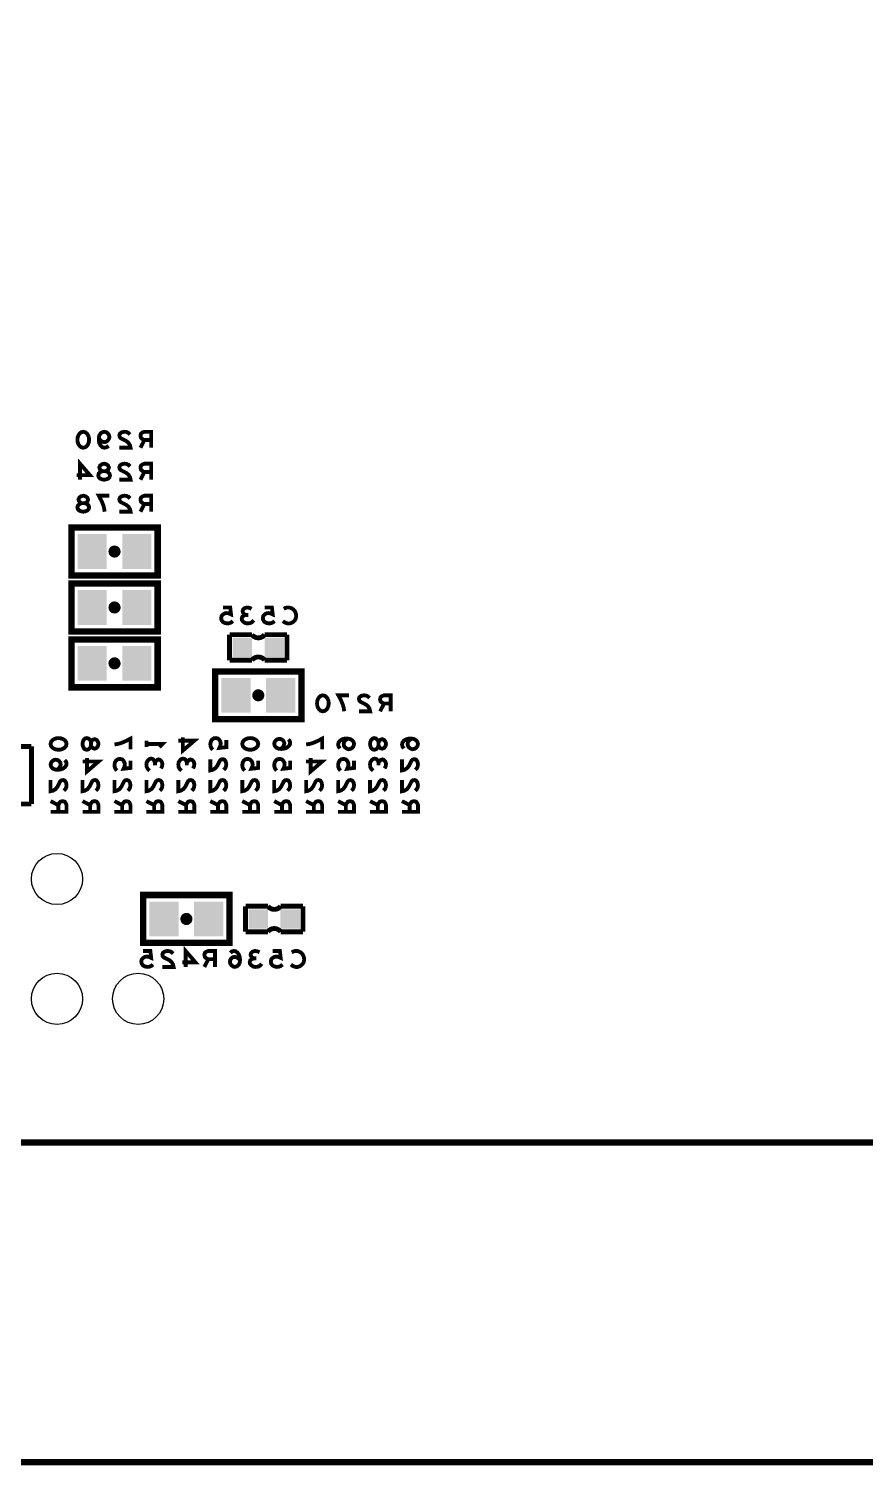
# Model space of a CAD drawing. Extents: x 0 to 200, y -10 to 130.
# Drawn here: x 34.81 to 61, y -10.1 to 34.87 of the extents above; entities that cross this region are included whole.
import ezdxf

# ---------------------------------------------------------------- set-up
doc = ezdxf.new("R2010")
doc.units = 0
doc.layers.get('0').update_dxf_attribs({"linetype": 'CONTINUOUS'})
doc.layers.add('MASK_BOTTOM_ART', color=6, linetype='CONTINUOUS')
doc.layers.add('SILK_BOTTOM_ART', color=5, linetype='CONTINUOUS')

# ---------------------------------------------------------------- blocks, each defined once
blk = doc.blocks.new('SQUARE_586')
blk.add_solid([(0.3048, 0.3048), (0.3048, -0.3048), (-0.3048, 0.3048), (-0.3048, -0.3048)])
blk = doc.blocks.new('RECTANGLE_563')
blk.add_solid([(0.4572, 0.5461), (0.4572, -0.5461), (-0.4572, 0.5461), (-0.4572, -0.5461)])
blk = doc.blocks.new('ROUND_570')
blk.add_circle((0, 0), 0.8)

msp = doc.modelspace()

# ---------------------------------------------------------------- linework, layer by layer
at = {"layer": 'MASK_BOTTOM_ART', "const_width": 0.2}
for points in [[(1, 0), (199, 0), (200, 1), (200, 119), (199, 120), (1, 120), (0, 119), (0, 1), (1, 0)], [(199, 0), (0, 0), (0, -10), (200, -10), (200, 0), (199, 0)]]:
    msp.add_lwpolyline(points, dxfattribs=at)
at = {"layer": 'SILK_BOTTOM_ART'}
for points, const_width in [([(1, 0), (199, 0), (200, 1), (200, 119), (199, 120), (1, 120), (0, 119), (0, 1), (1, 0)], 0.2), ([(36.5214, 22.25), (36.5881, 22.2333), (36.6381, 22.1917), (36.6714, 22.1417), (36.6964, 22.075), (36.7047, 22), (36.6964, 21.925), (36.6714, 21.8583), (36.6381, 21.8083), (36.5881, 21.7667), (36.5214, 21.75), (36.4547, 21.7667), (36.4047, 21.8083), (36.3714, 21.8583), (36.3464, 21.925), (36.3381, 22), (36.3464, 22.075), (36.3714, 22.1417), (36.4047, 22.1917), (36.4547, 22.2333), (36.5214, 22.25)], 0.12), ([(37.3155, 21.8083), (37.2571, 21.7667), (37.1905, 21.75), (37.1238, 21.7667), (37.0655, 21.8167), (37.0238, 21.8917), (37.0071, 21.9667), (37.0071, 22.0583), (37.0238, 22.1333), (37.0655, 22.2), (37.1155, 22.2333), (37.1738, 22.25), (37.2405, 22.2333), (37.2905, 22.2), (37.3238, 22.15), (37.3405, 22.0833), (37.3238, 22.025), (37.2821, 21.9667), (37.2321, 21.9333), (37.1738, 21.925), (37.1071, 21.9417), (37.0571, 21.9833), (37.0071, 22.0583)], 0.12), ([(37.9845, 22.1667), (37.9345, 22.2167), (37.8762, 22.2417), (37.8095, 22.25), (37.7262, 22.2333), (37.6679, 22.1917), (37.6512, 22.1417), (37.6595, 22.0917), (37.6929, 22.05), (37.8595, 21.9667), (37.9345, 21.9083), (37.9845, 21.825), (38.0012, 21.75), (37.6512, 21.75)], 0.12), ([(38.6453, 21.75), (38.6453, 22.25), (38.4369, 22.25), (38.3703, 22.225), (38.3286, 22.1917), (38.3119, 22.125), (38.3286, 22.0583), (38.3786, 22.0167), (38.4369, 21.9917), (38.6453, 21.9917)], 0.12), ([(38.4369, 21.9917), (38.3119, 21.75)], 0.12), ([(36.4214, 20.75), (36.4214, 21.25), (36.7297, 20.8917), (36.3131, 20.8917)], 0.12), ([(37.1738, 20.75), (37.1155, 20.7583), (37.0488, 20.7833), (37.0071, 20.825), (36.9905, 20.8833), (37.0071, 20.9417), (37.0571, 20.9917), (37.1321, 21.0167), (37.2155, 21.0167), (37.2655, 21.0333), (37.3071, 21.075), (37.3238, 21.1333), (37.2988, 21.1917), (37.2405, 21.2333), (37.1738, 21.25), (37.1071, 21.2333), (37.0488, 21.1917), (37.0238, 21.1333), (37.0405, 21.075), (37.0821, 21.0333), (37.1321, 21.0167), (37.2155, 21.0167), (37.2905, 20.9917), (37.3405, 20.9417), (37.3571, 20.8833), (37.3405, 20.825), (37.2988, 20.7833), (37.2321, 20.7583), (37.1738, 20.75)], 0.12), ([(37.9845, 21.1667), (37.9345, 21.2167), (37.8762, 21.2417), (37.8095, 21.25), (37.7262, 21.2333), (37.6679, 21.1917), (37.6512, 21.1417), (37.6595, 21.0917), (37.6929, 21.05), (37.8595, 20.9667), (37.9345, 20.9083), (37.9845, 20.825), (38.0012, 20.75), (37.6512, 20.75)], 0.12), ([(38.6453, 20.75), (38.6453, 21.25), (38.4369, 21.25), (38.3703, 21.225), (38.3286, 21.1917), (38.3119, 21.125), (38.3286, 21.0583), (38.3786, 21.0167), (38.4369, 20.9917), (38.6453, 20.9917)], 0.12), ([(38.4369, 20.9917), (38.3119, 20.75)], 0.12), ([(36.5214, 19.7483), (36.4631, 19.7566), (36.3964, 19.7816), (36.3547, 19.8233), (36.3381, 19.8816), (36.3547, 19.94), (36.4047, 19.99), (36.4797, 20.015), (36.5631, 20.015), (36.6131, 20.0316), (36.6547, 20.0733), (36.6714, 20.1316), (36.6464, 20.19), (36.5881, 20.2316), (36.5214, 20.2483), (36.4547, 20.2316), (36.3964, 20.19), (36.3714, 20.1316), (36.3881, 20.0733), (36.4297, 20.0316), (36.4797, 20.015), (36.5631, 20.015), (36.6381, 19.99), (36.6881, 19.94), (36.7047, 19.8816), (36.6881, 19.8233), (36.6464, 19.7816), (36.5797, 19.7566), (36.5214, 19.7483)], 0.12), ([(37.1905, 19.7483), (37.1738, 19.8566), (37.1488, 19.9483), (37.1155, 20.0316), (37.0738, 20.1233), (37.0071, 20.2483), (37.3405, 20.2483)], 0.12), ([(37.9845, 20.165), (37.9345, 20.215), (37.8762, 20.24), (37.8095, 20.2483), (37.7262, 20.2316), (37.6679, 20.19), (37.6512, 20.14), (37.6595, 20.09), (37.6929, 20.0483), (37.8595, 19.965), (37.9345, 19.9066), (37.9845, 19.8233), (38.0012, 19.7483), (37.6512, 19.7483)], 0.12), ([(38.6453, 19.7483), (38.6453, 20.2483), (38.4369, 20.2483), (38.3703, 20.2233), (38.3286, 20.19), (38.3119, 20.1233), (38.3286, 20.0566), (38.3786, 20.015), (38.4369, 19.99), (38.6453, 19.99)], 0.12), ([(38.4369, 19.99), (38.3119, 19.7483)], 0.12), ([(38.85, 19.25), (38.85, 17.75), (36.15, 17.75), (36.15, 19.25), (38.85, 19.25)], 0.2), ([(38.85, 17.5), (38.85, 16), (36.15, 16), (36.15, 17.5), (38.85, 17.5)], 0.2), ([(41.2047, 16.325), (41.1547, 16.2833), (41.0964, 16.2583), (41.0214, 16.25), (40.9464, 16.2667), (40.8881, 16.3), (40.8464, 16.3583), (40.8381, 16.425), (40.8547, 16.4917), (40.8964, 16.5333), (40.9547, 16.5667), (41.0131, 16.575), (41.0714, 16.5667), (41.1464, 16.5333), (41.1214, 16.75), (40.8964, 16.75)], 0.12), ([(41.6155, 16.5167), (41.5655, 16.5417), (41.5238, 16.5833), (41.5071, 16.6333), (41.5238, 16.6833), (41.5655, 16.725), (41.6405, 16.75), (41.7155, 16.7417), (41.7905, 16.7083)], 0.12), ([(42.5095, 16.325), (42.4595, 16.2833), (42.4012, 16.2583), (42.3262, 16.25), (42.2512, 16.2667), (42.1929, 16.3), (42.1512, 16.3583), (42.1429, 16.425), (42.1595, 16.4917), (42.2012, 16.5333), (42.2595, 16.5667), (42.3179, 16.575), (42.3762, 16.5667), (42.4512, 16.5333), (42.4262, 16.75), (42.2012, 16.75)], 0.12), ([(42.7953, 16.7083), (42.8453, 16.7333), (42.9036, 16.75), (42.9703, 16.75), (43.0453, 16.725), (43.1036, 16.6833), (43.1453, 16.6333), (43.1786, 16.55), (43.1869, 16.475), (43.1703, 16.4), (43.1453, 16.35), (43.0953, 16.3), (43.0369, 16.2667), (42.9786, 16.25), (42.9203, 16.25), (42.8619, 16.2667), (42.8119, 16.2917), (42.7703, 16.325)], 0.12), ([(41.8571, 16.35), (41.8071, 16.2917), (41.7405, 16.2583), (41.6655, 16.25), (41.5988, 16.2583), (41.5321, 16.3), (41.4905, 16.35), (41.4821, 16.4), (41.4988, 16.4583), (41.5571, 16.5), (41.6155, 16.5167), (41.6905, 16.5167)], 0.12), ([(38.85, 15.75), (38.85, 14.25), (36.15, 14.25), (36.15, 15.75), (38.85, 15.75)], 0.2), ([(41.1, 15.9), (41.1, 15.1)], 0.1524), ([(41.8, 15.9), (41.1, 15.9)], 0.1524), ([(42.9, 15.9), (42.2, 15.9)], 0.1524), ([(42.9, 15.1), (42.9, 15.9)], 0.1524), ([(40.65, 13.25), (40.65, 14.75), (43.35, 14.75), (43.35, 13.25), (40.65, 13.25)], 0.2), ([(41.1, 15.1), (41.8, 15.1)], 0.1524), ([(42.2, 15.1), (42.9, 15.1)], 0.1524), ([(44.0214, 14), (44.0881, 13.9833), (44.1381, 13.9417), (44.1714, 13.8917), (44.1964, 13.825), (44.2047, 13.75), (44.1964, 13.675), (44.1714, 13.6083), (44.1381, 13.5583), (44.0881, 13.5167), (44.0214, 13.5), (43.9547, 13.5167), (43.9047, 13.5583), (43.8714, 13.6083), (43.8464, 13.675), (43.8381, 13.75), (43.8464, 13.825), (43.8714, 13.8917), (43.9047, 13.9417), (43.9547, 13.9833), (44.0214, 14)], 0.12), ([(44.6905, 13.5), (44.6738, 13.6083), (44.6488, 13.7), (44.6155, 13.7833), (44.5738, 13.875), (44.5071, 14), (44.8405, 14)], 0.12), ([(45.4845, 13.9167), (45.4345, 13.9667), (45.3762, 13.9917), (45.3095, 14), (45.2262, 13.9833), (45.1679, 13.9417), (45.1512, 13.8917), (45.1595, 13.8417), (45.1929, 13.8), (45.3595, 13.7167), (45.4345, 13.6583), (45.4845, 13.575), (45.5012, 13.5), (45.1512, 13.5)], 0.12), ([(46.1453, 13.5), (46.1453, 14), (45.9369, 14), (45.8703, 13.975), (45.8286, 13.9417), (45.8119, 13.875), (45.8286, 13.8083), (45.8786, 13.7667), (45.9369, 13.7417), (46.1453, 13.7417)], 0.12), ([(45.9369, 13.7417), (45.8119, 13.5)], 0.12), ([(35.9983, 12.4786), (35.9816, 12.4119), (35.94, 12.3619), (35.89, 12.3286), (35.8233, 12.3036), (35.7483, 12.2953), (35.6733, 12.3036), (35.6066, 12.3286), (35.5566, 12.3619), (35.515, 12.4119), (35.4983, 12.4786), (35.515, 12.5453), (35.5566, 12.5953), (35.6066, 12.6286), (35.6733, 12.6536), (35.7483, 12.6619), (35.8233, 12.6536), (35.89, 12.6286), (35.94, 12.5953), (35.9816, 12.5453), (35.9983, 12.4786)], 0.12), ([(36.4983, 12.4786), (36.5066, 12.5369), (36.5316, 12.6036), (36.5733, 12.6453), (36.6316, 12.6619), (36.69, 12.6453), (36.74, 12.5953), (36.765, 12.5203), (36.765, 12.4369), (36.7816, 12.3869), (36.8233, 12.3453), (36.8816, 12.3286), (36.94, 12.3536), (36.9816, 12.4119), (36.9983, 12.4786), (36.9816, 12.5453), (36.94, 12.6036), (36.8816, 12.6286), (36.8233, 12.6119), (36.7816, 12.5703), (36.765, 12.5203), (36.765, 12.4369), (36.74, 12.3619), (36.69, 12.3119), (36.6316, 12.2953), (36.5733, 12.3119), (36.5316, 12.3536), (36.5066, 12.4203), (36.4983, 12.4786)], 0.12), ([(37.4983, 12.4619), (37.6066, 12.4786), (37.6983, 12.5036), (37.7816, 12.5369), (37.8733, 12.5786), (37.9983, 12.6453), (37.9983, 12.3119)], 0.12), ([(38.4983, 12.3786), (38.4983, 12.5786)], 0.12), ([(39.4983, 12.5786), (39.9983, 12.5786), (39.64, 12.2703), (39.64, 12.6869)], 0.12), ([(40.5733, 12.2953), (40.5316, 12.3453), (40.5066, 12.4036), (40.4983, 12.4786), (40.515, 12.5536), (40.5483, 12.6119), (40.6066, 12.6536), (40.6733, 12.6619), (40.74, 12.6453), (40.7816, 12.6036), (40.815, 12.5453), (40.8233, 12.4869), (40.815, 12.4286), (40.7816, 12.3536), (40.9983, 12.3786), (40.9983, 12.6036)], 0.12), ([(41.9983, 12.4786), (41.9816, 12.4119), (41.94, 12.3619), (41.89, 12.3286), (41.8233, 12.3036), (41.7483, 12.2953), (41.6733, 12.3036), (41.6066, 12.3286), (41.5566, 12.3619), (41.515, 12.4119), (41.4983, 12.4786), (41.515, 12.5453), (41.5566, 12.5953), (41.6066, 12.6286), (41.6733, 12.6536), (41.7483, 12.6619), (41.8233, 12.6536), (41.89, 12.6286), (41.94, 12.5953), (41.9816, 12.5453), (41.9983, 12.4786)], 0.12), ([(42.7066, 12.3203), (42.765, 12.3786), (42.7983, 12.4286), (42.815, 12.4953), (42.7983, 12.5536), (42.765, 12.5953), (42.715, 12.6286), (42.6566, 12.6369), (42.6066, 12.6286), (42.5566, 12.5953), (42.515, 12.5453), (42.4983, 12.4869), (42.515, 12.4203), (42.565, 12.3619), (42.64, 12.3286), (42.7233, 12.3203), (42.8316, 12.3369), (42.89, 12.3619), (42.9483, 12.4036), (42.99, 12.4619), (42.9983, 12.5203), (42.9816, 12.5786), (42.94, 12.6203)], 0.12), ([(43.4983, 12.4619), (43.6066, 12.4786), (43.6983, 12.5036), (43.7816, 12.5369), (43.8733, 12.5786), (43.9983, 12.6453), (43.9983, 12.3119)], 0.12), ([(44.5566, 12.3369), (44.515, 12.3953), (44.4983, 12.4619), (44.515, 12.5286), (44.565, 12.5869), (44.64, 12.6286), (44.715, 12.6453), (44.8066, 12.6453), (44.8816, 12.6286), (44.9483, 12.5869), (44.9816, 12.5369), (44.9983, 12.4786), (44.9816, 12.4119), (44.9483, 12.3619), (44.8983, 12.3286), (44.8316, 12.3119), (44.7733, 12.3286), (44.715, 12.3703), (44.6816, 12.4203), (44.6733, 12.4786), (44.69, 12.5453), (44.7316, 12.5953), (44.8066, 12.6453)], 0.12), ([(45.4983, 12.4786), (45.5066, 12.5369), (45.5316, 12.6036), (45.5733, 12.6453), (45.6316, 12.6619), (45.69, 12.6453), (45.74, 12.5953), (45.765, 12.5203), (45.765, 12.4369), (45.7816, 12.3869), (45.8233, 12.3453), (45.8816, 12.3286), (45.94, 12.3536), (45.9816, 12.4119), (45.9983, 12.4786), (45.9816, 12.5453), (45.94, 12.6036), (45.8816, 12.6286), (45.8233, 12.6119), (45.7816, 12.5703), (45.765, 12.5203), (45.765, 12.4369), (45.74, 12.3619), (45.69, 12.3119), (45.6316, 12.2953), (45.5733, 12.3119), (45.5316, 12.3536), (45.5066, 12.4203), (45.4983, 12.4786)], 0.12), ([(46.5566, 12.3369), (46.515, 12.3953), (46.4983, 12.4619), (46.515, 12.5286), (46.565, 12.5869), (46.64, 12.6286), (46.715, 12.6453), (46.8066, 12.6453), (46.8816, 12.6286), (46.9483, 12.5869), (46.9816, 12.5369), (46.9983, 12.4786), (46.9816, 12.4119), (46.9483, 12.3619), (46.8983, 12.3286), (46.8316, 12.3119), (46.7733, 12.3286), (46.715, 12.3703), (46.6816, 12.4203), (46.6733, 12.4786), (46.69, 12.5453), (46.7316, 12.5953), (46.8066, 12.6453)], 0.12), ([(34.9, 12.4), (34.1, 12.4)], 0.1524), ([(34.9, 10.6), (34.9, 12.4)], 0.1524), ([(38.4983, 12.4786), (38.9983, 12.4786), (38.8983, 12.3786)], 0.12), ([(35.7066, 11.6679), (35.765, 11.7262), (35.7983, 11.7762), (35.815, 11.8429), (35.7983, 11.9012), (35.765, 11.9429), (35.715, 11.9762), (35.6566, 11.9845), (35.6066, 11.9762), (35.5566, 11.9429), (35.515, 11.8929), (35.4983, 11.8345), (35.515, 11.7679), (35.565, 11.7095), (35.64, 11.6762), (35.7233, 11.6679), (35.8316, 11.6845), (35.89, 11.7095), (35.9483, 11.7512), (35.99, 11.8095), (35.9983, 11.8679), (35.9816, 11.9262), (35.94, 11.9679)], 0.12), ([(36.4983, 11.9262), (36.9983, 11.9262), (36.64, 11.6179), (36.64, 12.0345)], 0.12), ([(37.5733, 11.6429), (37.5316, 11.6929), (37.5066, 11.7512), (37.4983, 11.8262), (37.515, 11.9012), (37.5483, 11.9595), (37.6066, 12.0012), (37.6733, 12.0095), (37.74, 11.9929), (37.7816, 11.9512), (37.815, 11.8929), (37.8233, 11.8345), (37.815, 11.7762), (37.7816, 11.7012), (37.9983, 11.7262), (37.9983, 11.9512)], 0.12), ([(38.5983, 11.6429), (38.54, 11.6929), (38.5066, 11.7595), (38.4983, 11.8345), (38.5066, 11.9012), (38.5483, 11.9679), (38.5983, 12.0095), (38.6483, 12.0179), (38.7066, 12.0012), (38.7483, 11.9429), (38.765, 11.8845), (38.765, 11.8095)], 0.12), ([(38.765, 11.8845), (38.79, 11.9345), (38.8316, 11.9762), (38.8816, 11.9929), (38.9316, 11.9762), (38.9733, 11.9345), (38.9983, 11.8595), (38.99, 11.7845), (38.9566, 11.7095)], 0.12), ([(39.5983, 11.6429), (39.54, 11.6929), (39.5066, 11.7595), (39.4983, 11.8345), (39.5066, 11.9012), (39.5483, 11.9679), (39.5983, 12.0095), (39.6483, 12.0179), (39.7066, 12.0012), (39.7483, 11.9429), (39.765, 11.8845), (39.765, 11.8095)], 0.12), ([(39.765, 11.8845), (39.79, 11.9345), (39.8316, 11.9762), (39.8816, 11.9929), (39.9316, 11.9762), (39.9733, 11.9345), (39.9983, 11.8595), (39.99, 11.7845), (39.9566, 11.7095)], 0.12), ([(40.915, 11.6679), (40.965, 11.7179), (40.99, 11.7762), (40.9983, 11.8429), (40.9816, 11.9262), (40.94, 11.9845), (40.89, 12.0012), (40.84, 11.9929), (40.7983, 11.9595), (40.715, 11.7929), (40.6566, 11.7179), (40.5733, 11.6679), (40.4983, 11.6512), (40.4983, 12.0012)], 0.12), ([(41.5733, 11.6429), (41.5316, 11.6929), (41.5066, 11.7512), (41.4983, 11.8262), (41.515, 11.9012), (41.5483, 11.9595), (41.6066, 12.0012), (41.6733, 12.0095), (41.74, 11.9929), (41.7816, 11.9512), (41.815, 11.8929), (41.8233, 11.8345), (41.815, 11.7762), (41.7816, 11.7012), (41.9983, 11.7262), (41.9983, 11.9512)], 0.12), ([(42.5733, 11.6429), (42.5316, 11.6929), (42.5066, 11.7512), (42.4983, 11.8262), (42.515, 11.9012), (42.5483, 11.9595), (42.6066, 12.0012), (42.6733, 12.0095), (42.74, 11.9929), (42.7816, 11.9512), (42.815, 11.8929), (42.8233, 11.8345), (42.815, 11.7762), (42.7816, 11.7012), (42.9983, 11.7262), (42.9983, 11.9512)], 0.12), ([(43.4983, 11.9262), (43.9983, 11.9262), (43.64, 11.6179), (43.64, 12.0345)], 0.12), ([(44.5733, 11.6429), (44.5316, 11.6929), (44.5066, 11.7512), (44.4983, 11.8262), (44.515, 11.9012), (44.5483, 11.9595), (44.6066, 12.0012), (44.6733, 12.0095), (44.74, 11.9929), (44.7816, 11.9512), (44.815, 11.8929), (44.8233, 11.8345), (44.815, 11.7762), (44.7816, 11.7012), (44.9983, 11.7262), (44.9983, 11.9512)], 0.12), ([(45.5983, 11.6429), (45.54, 11.6929), (45.5066, 11.7595), (45.4983, 11.8345), (45.5066, 11.9012), (45.5483, 11.9679), (45.5983, 12.0095), (45.6483, 12.0179), (45.7066, 12.0012), (45.7483, 11.9429), (45.765, 11.8845), (45.765, 11.8095)], 0.12), ([(45.765, 11.8845), (45.79, 11.9345), (45.8316, 11.9762), (45.8816, 11.9929), (45.9316, 11.9762), (45.9733, 11.9345), (45.9983, 11.8595), (45.99, 11.7845), (45.9566, 11.7095)], 0.12), ([(46.915, 11.6679), (46.965, 11.7179), (46.99, 11.7762), (46.9983, 11.8429), (46.9816, 11.9262), (46.94, 11.9845), (46.89, 12.0012), (46.84, 11.9929), (46.7983, 11.9595), (46.715, 11.7929), (46.6566, 11.7179), (46.5733, 11.6679), (46.4983, 11.6512), (46.4983, 12.0012)], 0.12), ([(35.915, 11.0155), (35.965, 11.0655), (35.99, 11.1238), (35.9983, 11.1905), (35.9816, 11.2738), (35.94, 11.3321), (35.89, 11.3488), (35.84, 11.3405), (35.7983, 11.3071), (35.715, 11.1405), (35.6566, 11.0655), (35.5733, 11.0155), (35.4983, 10.9988), (35.4983, 11.3488)], 0.12), ([(36.915, 11.0155), (36.965, 11.0655), (36.99, 11.1238), (36.9983, 11.1905), (36.9816, 11.2738), (36.94, 11.3321), (36.89, 11.3488), (36.84, 11.3405), (36.7983, 11.3071), (36.715, 11.1405), (36.6566, 11.0655), (36.5733, 11.0155), (36.4983, 10.9988), (36.4983, 11.3488)], 0.12), ([(37.915, 11.0155), (37.965, 11.0655), (37.99, 11.1238), (37.9983, 11.1905), (37.9816, 11.2738), (37.94, 11.3321), (37.89, 11.3488), (37.84, 11.3405), (37.7983, 11.3071), (37.715, 11.1405), (37.6566, 11.0655), (37.5733, 11.0155), (37.4983, 10.9988), (37.4983, 11.3488)], 0.12), ([(38.915, 11.0155), (38.965, 11.0655), (38.99, 11.1238), (38.9983, 11.1905), (38.9816, 11.2738), (38.94, 11.3321), (38.89, 11.3488), (38.84, 11.3405), (38.7983, 11.3071), (38.715, 11.1405), (38.6566, 11.0655), (38.5733, 11.0155), (38.4983, 10.9988), (38.4983, 11.3488)], 0.12), ([(39.915, 11.0155), (39.965, 11.0655), (39.99, 11.1238), (39.9983, 11.1905), (39.9816, 11.2738), (39.94, 11.3321), (39.89, 11.3488), (39.84, 11.3405), (39.7983, 11.3071), (39.715, 11.1405), (39.6566, 11.0655), (39.5733, 11.0155), (39.4983, 10.9988), (39.4983, 11.3488)], 0.12), ([(40.915, 11.0155), (40.965, 11.0655), (40.99, 11.1238), (40.9983, 11.1905), (40.9816, 11.2738), (40.94, 11.3321), (40.89, 11.3488), (40.84, 11.3405), (40.7983, 11.3071), (40.715, 11.1405), (40.6566, 11.0655), (40.5733, 11.0155), (40.4983, 10.9988), (40.4983, 11.3488)], 0.12), ([(41.915, 11.0155), (41.965, 11.0655), (41.99, 11.1238), (41.9983, 11.1905), (41.9816, 11.2738), (41.94, 11.3321), (41.89, 11.3488), (41.84, 11.3405), (41.7983, 11.3071), (41.715, 11.1405), (41.6566, 11.0655), (41.5733, 11.0155), (41.4983, 10.9988), (41.4983, 11.3488)], 0.12), ([(42.915, 11.0155), (42.965, 11.0655), (42.99, 11.1238), (42.9983, 11.1905), (42.9816, 11.2738), (42.94, 11.3321), (42.89, 11.3488), (42.84, 11.3405), (42.7983, 11.3071), (42.715, 11.1405), (42.6566, 11.0655), (42.5733, 11.0155), (42.4983, 10.9988), (42.4983, 11.3488)], 0.12), ([(43.915, 11.0155), (43.965, 11.0655), (43.99, 11.1238), (43.9983, 11.1905), (43.9816, 11.2738), (43.94, 11.3321), (43.89, 11.3488), (43.84, 11.3405), (43.7983, 11.3071), (43.715, 11.1405), (43.6566, 11.0655), (43.5733, 11.0155), (43.4983, 10.9988), (43.4983, 11.3488)], 0.12), ([(44.915, 11.0155), (44.965, 11.0655), (44.99, 11.1238), (44.9983, 11.1905), (44.9816, 11.2738), (44.94, 11.3321), (44.89, 11.3488), (44.84, 11.3405), (44.7983, 11.3071), (44.715, 11.1405), (44.6566, 11.0655), (44.5733, 11.0155), (44.4983, 10.9988), (44.4983, 11.3488)], 0.12), ([(45.915, 11.0155), (45.965, 11.0655), (45.99, 11.1238), (45.9983, 11.1905), (45.9816, 11.2738), (45.94, 11.3321), (45.89, 11.3488), (45.84, 11.3405), (45.7983, 11.3071), (45.715, 11.1405), (45.6566, 11.0655), (45.5733, 11.0155), (45.4983, 10.9988), (45.4983, 11.3488)], 0.12), ([(46.915, 11.0155), (46.965, 11.0655), (46.99, 11.1238), (46.9983, 11.1905), (46.9816, 11.2738), (46.94, 11.3321), (46.89, 11.3488), (46.84, 11.3405), (46.7983, 11.3071), (46.715, 11.1405), (46.6566, 11.0655), (46.5733, 11.0155), (46.4983, 10.9988), (46.4983, 11.3488)], 0.12), ([(34.1, 10.6), (34.9, 10.6)], 0.1524), ([(35.4983, 10.3547), (35.9983, 10.3547), (35.9983, 10.5631), (35.9733, 10.6297), (35.94, 10.6714), (35.8733, 10.6881), (35.8066, 10.6714), (35.765, 10.6214), (35.74, 10.5631), (35.74, 10.3547)], 0.12), ([(35.74, 10.5631), (35.4983, 10.6881)], 0.12), ([(36.4983, 10.3547), (36.9983, 10.3547), (36.9983, 10.5631), (36.9733, 10.6297), (36.94, 10.6714), (36.8733, 10.6881), (36.8066, 10.6714), (36.765, 10.6214), (36.74, 10.5631), (36.74, 10.3547)], 0.12), ([(36.74, 10.5631), (36.4983, 10.6881)], 0.12), ([(37.4983, 10.3547), (37.9983, 10.3547), (37.9983, 10.5631), (37.9733, 10.6297), (37.94, 10.6714), (37.8733, 10.6881), (37.8066, 10.6714), (37.765, 10.6214), (37.74, 10.5631), (37.74, 10.3547)], 0.12), ([(37.74, 10.5631), (37.4983, 10.6881)], 0.12), ([(38.4983, 10.3547), (38.9983, 10.3547), (38.9983, 10.5631), (38.9733, 10.6297), (38.94, 10.6714), (38.8733, 10.6881), (38.8066, 10.6714), (38.765, 10.6214), (38.74, 10.5631), (38.74, 10.3547)], 0.12), ([(38.74, 10.5631), (38.4983, 10.6881)], 0.12), ([(39.4983, 10.3547), (39.9983, 10.3547), (39.9983, 10.5631), (39.9733, 10.6297), (39.94, 10.6714), (39.8733, 10.6881), (39.8066, 10.6714), (39.765, 10.6214), (39.74, 10.5631), (39.74, 10.3547)], 0.12), ([(39.74, 10.5631), (39.4983, 10.6881)], 0.12), ([(40.4983, 10.3547), (40.9983, 10.3547), (40.9983, 10.5631), (40.9733, 10.6297), (40.94, 10.6714), (40.8733, 10.6881), (40.8066, 10.6714), (40.765, 10.6214), (40.74, 10.5631), (40.74, 10.3547)], 0.12), ([(40.74, 10.5631), (40.4983, 10.6881)], 0.12), ([(41.4983, 10.3547), (41.9983, 10.3547), (41.9983, 10.5631), (41.9733, 10.6297), (41.94, 10.6714), (41.8733, 10.6881), (41.8066, 10.6714), (41.765, 10.6214), (41.74, 10.5631), (41.74, 10.3547)], 0.12), ([(41.74, 10.5631), (41.4983, 10.6881)], 0.12), ([(42.4983, 10.3547), (42.9983, 10.3547), (42.9983, 10.5631), (42.9733, 10.6297), (42.94, 10.6714), (42.8733, 10.6881), (42.8066, 10.6714), (42.765, 10.6214), (42.74, 10.5631), (42.74, 10.3547)], 0.12), ([(42.74, 10.5631), (42.4983, 10.6881)], 0.12), ([(43.4983, 10.3547), (43.9983, 10.3547), (43.9983, 10.5631), (43.9733, 10.6297), (43.94, 10.6714), (43.8733, 10.6881), (43.8066, 10.6714), (43.765, 10.6214), (43.74, 10.5631), (43.74, 10.3547)], 0.12), ([(43.74, 10.5631), (43.4983, 10.6881)], 0.12), ([(44.4983, 10.3547), (44.9983, 10.3547), (44.9983, 10.5631), (44.9733, 10.6297), (44.94, 10.6714), (44.8733, 10.6881), (44.8066, 10.6714), (44.765, 10.6214), (44.74, 10.5631), (44.74, 10.3547)], 0.12), ([(44.74, 10.5631), (44.4983, 10.6881)], 0.12), ([(45.4983, 10.3547), (45.9983, 10.3547), (45.9983, 10.5631), (45.9733, 10.6297), (45.94, 10.6714), (45.8733, 10.6881), (45.8066, 10.6714), (45.765, 10.6214), (45.74, 10.5631), (45.74, 10.3547)], 0.12), ([(45.74, 10.5631), (45.4983, 10.6881)], 0.12), ([(46.4983, 10.3547), (46.9983, 10.3547), (46.9983, 10.5631), (46.9733, 10.6297), (46.94, 10.6714), (46.8733, 10.6881), (46.8066, 10.6714), (46.765, 10.6214), (46.74, 10.5631), (46.74, 10.3547)], 0.12), ([(46.74, 10.5631), (46.4983, 10.6881)], 0.12), ([(38.4, 6.25), (38.4, 7.75), (41.1, 7.75), (41.1, 6.25), (38.4, 6.25)], 0.2), ([(41.6, 7.4), (41.6, 6.6)], 0.1524), ([(42.3, 7.4), (41.6, 7.4)], 0.1524), ([(43.4, 7.4), (42.7, 7.4)], 0.1524), ([(43.4, 6.6), (43.4, 7.4)], 0.1524), ([(41.6, 6.6), (42.3, 6.6)], 0.1524), ([(42.7, 6.6), (43.4, 6.6)], 0.1524), ([(38.7047, 5.5733), (38.6547, 5.5316), (38.5964, 5.5066), (38.5214, 5.4983), (38.4464, 5.515), (38.3881, 5.5483), (38.3464, 5.6066), (38.3381, 5.6733), (38.3547, 5.74), (38.3964, 5.7816), (38.4547, 5.815), (38.5131, 5.8233), (38.5714, 5.815), (38.6464, 5.7816), (38.6214, 5.9983), (38.3964, 5.9983)], 0.12), ([(39.3321, 5.915), (39.2821, 5.965), (39.2238, 5.99), (39.1571, 5.9983), (39.0738, 5.9816), (39.0155, 5.94), (38.9988, 5.89), (39.0071, 5.84), (39.0405, 5.7983), (39.2071, 5.715), (39.2821, 5.6566), (39.3321, 5.5733), (39.3488, 5.4983), (38.9988, 5.4983)], 0.12), ([(39.7262, 5.4983), (39.7262, 5.9983), (40.0345, 5.64), (39.6179, 5.64)], 0.12), ([(40.6453, 5.4983), (40.6453, 5.9983), (40.4369, 5.9983), (40.3703, 5.9733), (40.3286, 5.94), (40.3119, 5.8733), (40.3286, 5.8066), (40.3786, 5.765), (40.4369, 5.74), (40.6453, 5.74)], 0.12), ([(41.4297, 5.7066), (41.3714, 5.765), (41.3214, 5.7983), (41.2547, 5.815), (41.1964, 5.7983), (41.1547, 5.765), (41.1214, 5.715), (41.1131, 5.6566), (41.1214, 5.6066), (41.1547, 5.5566), (41.2047, 5.515), (41.2631, 5.4983), (41.3297, 5.515), (41.3881, 5.565), (41.4214, 5.64), (41.4297, 5.7233), (41.4131, 5.8316), (41.3881, 5.89), (41.3464, 5.9483), (41.2881, 5.99), (41.2297, 5.9983), (41.1714, 5.9816), (41.1297, 5.94)], 0.12), ([(41.8655, 5.765), (41.8155, 5.79), (41.7738, 5.8316), (41.7571, 5.8816), (41.7738, 5.9316), (41.8155, 5.9733), (41.8905, 5.9983), (41.9655, 5.99), (42.0405, 5.9566)], 0.12), ([(42.7595, 5.5733), (42.7095, 5.5316), (42.6512, 5.5066), (42.5762, 5.4983), (42.5012, 5.515), (42.4429, 5.5483), (42.4012, 5.6066), (42.3929, 5.6733), (42.4095, 5.74), (42.4512, 5.7816), (42.5095, 5.815), (42.5679, 5.8233), (42.6262, 5.815), (42.7012, 5.7816), (42.6762, 5.9983), (42.4512, 5.9983)], 0.12), ([(43.0453, 5.9566), (43.0953, 5.9816), (43.1536, 5.9983), (43.2203, 5.9983), (43.2953, 5.9733), (43.3536, 5.9316), (43.3953, 5.8816), (43.4286, 5.7983), (43.4369, 5.7233), (43.4203, 5.6483), (43.3953, 5.5983), (43.3453, 5.5483), (43.2869, 5.515), (43.2286, 5.4983), (43.1703, 5.4983), (43.1119, 5.515), (43.0619, 5.54), (43.0203, 5.5733)], 0.12), ([(40.4369, 5.74), (40.3119, 5.4983)], 0.12), ([(42.1071, 5.5983), (42.0571, 5.54), (41.9905, 5.5066), (41.9155, 5.4983), (41.8488, 5.5066), (41.7821, 5.5483), (41.7405, 5.5983), (41.7321, 5.6483), (41.7488, 5.7066), (41.8071, 5.7483), (41.8655, 5.765), (41.9405, 5.765)], 0.12), ([(199, 0), (0, 0), (0, -10), (200, -10), (200, 0), (199, 0)], 0.2)]:
    msp.add_lwpolyline(points, dxfattribs=dict(at, const_width=const_width))
at = {"layer": 'SILK_BOTTOM_ART', "const_width": 0.1524}
for points in [[(41.8, 15.9, 0.5), (42.2, 15.9)], [(42.2, 15.1, 0.5), (41.8, 15.1)], [(42.3, 7.4, 0.5), (42.7, 7.4)], [(42.7, 6.6, 0.5), (42.3, 6.6)]]:
    msp.add_lwpolyline(points, format="xyb", dxfattribs=at)
at = {"layer": 'SILK_BOTTOM_ART'}
for points in [[(37.3095, 18.5), (37.313256, 18.537646), (37.6905, 18.5), (37.68429, 18.537646)], [(37.31571, 18.462352), (37.3095, 18.5), (37.686742, 18.462352), (37.6905, 18.5)], [(37.313256, 18.537646), (37.322178, 18.561182), (37.68429, 18.537646), (37.680406, 18.561182)], [(37.319592, 18.438816), (37.31571, 18.462352), (37.677818, 18.438816), (37.686742, 18.462352)], [(37.337984, 18.40437), (37.319592, 18.438816), (37.664758, 18.40437), (37.677818, 18.438816)], [(37.322178, 18.561182), (37.33524, 18.595628), (37.680406, 18.561182), (37.662016, 18.595628)], [(37.33524, 18.595628), (37.351934, 18.615882), (37.662016, 18.595628), (37.6512, 18.615882)], [(37.351934, 18.615882), (37.374682, 18.643476), (37.6512, 18.615882), (37.62178, 18.643476)], [(37.374682, 18.643476), (37.398622, 18.658302), (37.62178, 18.643476), (37.605972, 18.658302)], [(37.398622, 18.658302), (37.4274, 18.676124), (37.605972, 18.658302), (37.566746, 18.676124)], [(37.4274, 18.676124), (37.461216, 18.683952), (37.566746, 18.676124), (37.549514, 18.683952)], [(37.461216, 18.683952), (37.487812, 18.690108), (37.549514, 18.683952), (37.487812, 18.690108)], [(37.348798, 18.384116), (37.337984, 18.40437), (37.648062, 18.384116), (37.664758, 18.40437)], [(37.37822, 18.356522), (37.348798, 18.384116), (37.625316, 18.356522), (37.648062, 18.384116)], [(37.394026, 18.341696), (37.37822, 18.356522), (37.601374, 18.341696), (37.625316, 18.356522)], [(37.433254, 18.323874), (37.394026, 18.341696), (37.572598, 18.323874), (37.601374, 18.341696)], [(37.450484, 18.316046), (37.433254, 18.323874), (37.53878, 18.316046), (37.572598, 18.323874)], [(37.512186, 18.30989), (37.450484, 18.316046), (37.512186, 18.30989), (37.53878, 18.316046)], [(37.3095, 16.75), (37.313256, 16.787646), (37.6905, 16.75), (37.68429, 16.787646)], [(37.31571, 16.712352), (37.3095, 16.75), (37.686742, 16.712352), (37.6905, 16.75)], [(37.313256, 16.787646), (37.322178, 16.811182), (37.68429, 16.787646), (37.680406, 16.811182)], [(37.319592, 16.688816), (37.31571, 16.712352), (37.677818, 16.688816), (37.686742, 16.712352)], [(37.337984, 16.65437), (37.319592, 16.688816), (37.664758, 16.65437), (37.677818, 16.688816)], [(37.322178, 16.811182), (37.33524, 16.845628), (37.680406, 16.811182), (37.662016, 16.845628)], [(37.33524, 16.845628), (37.351934, 16.865882), (37.662016, 16.845628), (37.6512, 16.865882)], [(37.348798, 16.634116), (37.337984, 16.65437), (37.648062, 16.634116), (37.664758, 16.65437)], [(37.351934, 16.865882), (37.374682, 16.893476), (37.6512, 16.865882), (37.62178, 16.893476)], [(37.374682, 16.893476), (37.398622, 16.908302), (37.62178, 16.893476), (37.605972, 16.908302)], [(37.398622, 16.908302), (37.4274, 16.926124), (37.605972, 16.908302), (37.566746, 16.926124)], [(37.4274, 16.926124), (37.461216, 16.933952), (37.566746, 16.926124), (37.549514, 16.933952)], [(37.461216, 16.933952), (37.487812, 16.940108), (37.549514, 16.933952), (37.487812, 16.940108)], [(37.37822, 16.606522), (37.348798, 16.634116), (37.625316, 16.606522), (37.648062, 16.634116)], [(37.394026, 16.591696), (37.37822, 16.606522), (37.601374, 16.591696), (37.625316, 16.606522)], [(37.433254, 16.573874), (37.394026, 16.591696), (37.572598, 16.573874), (37.601374, 16.591696)], [(37.450484, 16.566046), (37.433254, 16.573874), (37.53878, 16.566046), (37.572598, 16.573874)], [(37.512186, 16.55989), (37.450484, 16.566046), (37.512186, 16.55989), (37.53878, 16.566046)], [(37.3095, 15), (37.313256, 15.037646), (37.6905, 15), (37.68429, 15.037646)], [(37.31571, 14.962352), (37.3095, 15), (37.686742, 14.962352), (37.6905, 15)], [(37.313256, 15.037646), (37.322178, 15.061182), (37.68429, 15.037646), (37.680406, 15.061182)], [(37.319592, 14.938816), (37.31571, 14.962352), (37.677818, 14.938816), (37.686742, 14.962352)], [(37.337984, 14.90437), (37.319592, 14.938816), (37.664758, 14.90437), (37.677818, 14.938816)], [(37.322178, 15.061182), (37.33524, 15.095628), (37.680406, 15.061182), (37.662016, 15.095628)], [(37.33524, 15.095628), (37.351934, 15.115882), (37.662016, 15.095628), (37.6512, 15.115882)], [(37.348798, 14.884116), (37.337984, 14.90437), (37.648062, 14.884116), (37.664758, 14.90437)], [(37.37822, 14.856522), (37.348798, 14.884116), (37.625316, 14.856522), (37.648062, 14.884116)], [(37.351934, 15.115882), (37.374682, 15.143476), (37.6512, 15.115882), (37.62178, 15.143476)], [(37.374682, 15.143476), (37.398622, 15.158302), (37.62178, 15.143476), (37.605972, 15.158302)], [(37.394026, 14.841696), (37.37822, 14.856522), (37.601374, 14.841696), (37.625316, 14.856522)], [(37.433254, 14.823874), (37.394026, 14.841696), (37.572598, 14.823874), (37.601374, 14.841696)], [(37.398622, 15.158302), (37.4274, 15.176124), (37.605972, 15.158302), (37.566746, 15.176124)], [(37.4274, 15.176124), (37.461216, 15.183952), (37.566746, 15.176124), (37.549514, 15.183952)], [(37.461216, 15.183952), (37.487812, 15.190108), (37.549514, 15.183952), (37.487812, 15.190108)], [(37.450484, 14.816046), (37.433254, 14.823874), (37.53878, 14.816046), (37.572598, 14.823874)], [(37.512186, 14.80989), (37.450484, 14.816046), (37.512186, 14.80989), (37.53878, 14.816046)], [(41.8095, 14), (41.813256, 14.037646), (42.1905, 14), (42.18429, 14.037646)], [(41.81571, 13.962352), (41.8095, 14), (42.186742, 13.962352), (42.1905, 14)], [(41.813256, 14.037646), (41.822178, 14.061182), (42.18429, 14.037646), (42.180406, 14.061182)], [(41.819592, 13.938816), (41.81571, 13.962352), (42.177818, 13.938816), (42.186742, 13.962352)], [(41.822178, 14.061182), (41.83524, 14.095628), (42.180406, 14.061182), (42.162016, 14.095628)], [(41.83524, 14.095628), (41.851934, 14.115882), (42.162016, 14.095628), (42.1512, 14.115882)], [(41.851934, 14.115882), (41.874682, 14.143476), (42.1512, 14.115882), (42.12178, 14.143476)], [(41.874682, 14.143476), (41.898622, 14.158302), (42.12178, 14.143476), (42.105972, 14.158302)], [(41.898622, 14.158302), (41.9274, 14.176124), (42.105972, 14.158302), (42.066746, 14.176124)], [(41.9274, 14.176124), (41.961216, 14.183952), (42.066746, 14.176124), (42.049514, 14.183952)], [(41.961216, 14.183952), (41.987812, 14.190108), (42.049514, 14.183952), (41.987812, 14.190108)], [(41.837984, 13.90437), (41.819592, 13.938816), (42.164758, 13.90437), (42.177818, 13.938816)], [(41.848798, 13.884116), (41.837984, 13.90437), (42.148062, 13.884116), (42.164758, 13.90437)], [(41.87822, 13.856522), (41.848798, 13.884116), (42.125316, 13.856522), (42.148062, 13.884116)], [(41.894026, 13.841696), (41.87822, 13.856522), (42.101374, 13.841696), (42.125316, 13.856522)], [(41.933254, 13.823874), (41.894026, 13.841696), (42.072598, 13.823874), (42.101374, 13.841696)], [(41.950484, 13.816046), (41.933254, 13.823874), (42.03878, 13.816046), (42.072598, 13.823874)], [(42.012186, 13.80989), (41.950484, 13.816046), (42.012186, 13.80989), (42.03878, 13.816046)], [(39.5595, 7), (39.563256, 7.037646), (39.9405, 7), (39.93429, 7.037646)], [(39.56571, 6.962352), (39.5595, 7), (39.936742, 6.962352), (39.9405, 7)], [(39.563256, 7.037646), (39.572178, 7.061182), (39.93429, 7.037646), (39.930406, 7.061182)], [(39.569592, 6.938816), (39.56571, 6.962352), (39.927818, 6.938816), (39.936742, 6.962352)], [(39.587984, 6.90437), (39.569592, 6.938816), (39.914758, 6.90437), (39.927818, 6.938816)], [(39.572178, 7.061182), (39.58524, 7.095628), (39.930406, 7.061182), (39.912016, 7.095628)], [(39.58524, 7.095628), (39.601934, 7.115882), (39.912016, 7.095628), (39.9012, 7.115882)], [(39.598798, 6.884116), (39.587984, 6.90437), (39.898062, 6.884116), (39.914758, 6.90437)], [(39.62822, 6.856522), (39.598798, 6.884116), (39.875316, 6.856522), (39.898062, 6.884116)], [(39.601934, 7.115882), (39.624682, 7.143476), (39.9012, 7.115882), (39.87178, 7.143476)], [(39.624682, 7.143476), (39.648622, 7.158302), (39.87178, 7.143476), (39.855972, 7.158302)], [(39.644026, 6.841696), (39.62822, 6.856522), (39.851374, 6.841696), (39.875316, 6.856522)], [(39.683254, 6.823874), (39.644026, 6.841696), (39.822598, 6.823874), (39.851374, 6.841696)], [(39.648622, 7.158302), (39.6774, 7.176124), (39.855972, 7.158302), (39.816746, 7.176124)], [(39.6774, 7.176124), (39.711216, 7.183952), (39.816746, 7.176124), (39.799514, 7.183952)], [(39.700484, 6.816046), (39.683254, 6.823874), (39.78878, 6.816046), (39.822598, 6.823874)], [(39.762186, 6.80989), (39.700484, 6.816046), (39.762186, 6.80989), (39.78878, 6.816046)], [(39.711216, 7.183952), (39.737812, 7.190108), (39.799514, 7.183952), (39.737812, 7.190108)]]:
    msp.add_solid(points, dxfattribs=at)

# ---------------------------------------------------------------- block references
at = {"layer": 'MASK_BOTTOM_ART'}
for name, p in [('RECTANGLE_563', (36.8, 18.5)), ('RECTANGLE_563', (38.2, 18.5)), ('RECTANGLE_563', (36.8, 16.75)), ('RECTANGLE_563', (38.2, 16.75)), ('SQUARE_586', (41.5, 15.5)), ('SQUARE_586', (42.5, 15.5)), ('RECTANGLE_563', (36.8, 15)), ('RECTANGLE_563', (38.2, 15)), ('RECTANGLE_563', (41.3, 14)), ('RECTANGLE_563', (42.7, 14)), ('ROUND_570', (35.7, 8.25)), ('RECTANGLE_563', (39.05, 7)), ('RECTANGLE_563', (40.45, 7)), ('SQUARE_586', (42, 7)), ('SQUARE_586', (43, 7)), ('ROUND_570', (35.7, 4.5)), ('ROUND_570', (38.24, 4.5))]:
    msp.add_blockref(name, p, dxfattribs=at)

doc.saveas('drawing.dxf')
